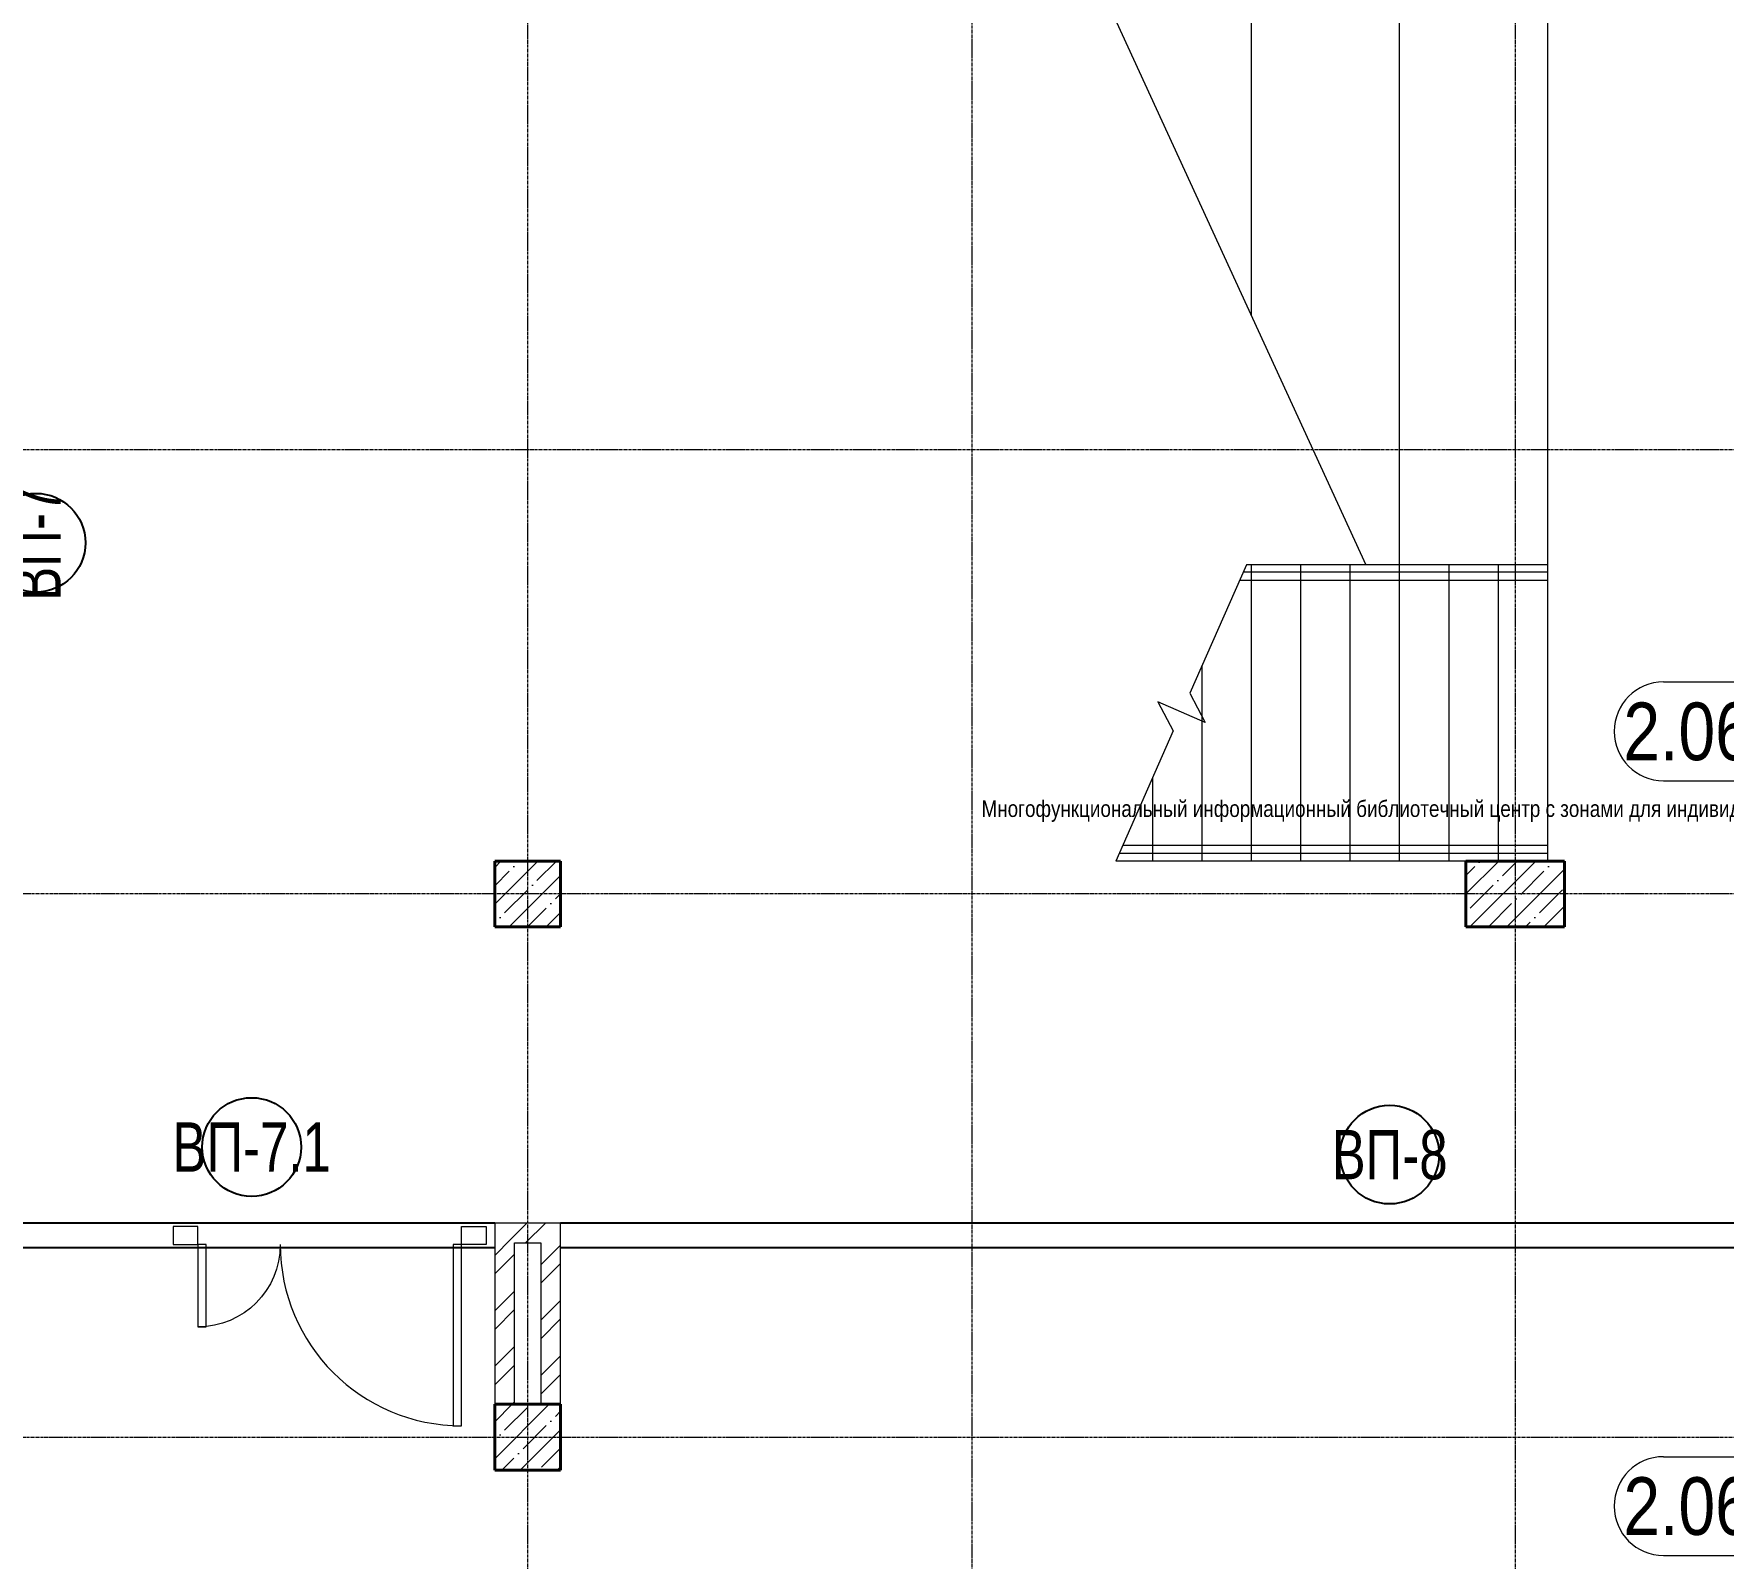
# Model space of a CAD drawing. Header units: millimetres. Extents: x -231292 to 573618, y -153144 to 564035.
# Drawn here: x 82383 to 92647, y 91395 to 100655 of the extents above; entities that cross this region are included whole.
import ezdxf
from ezdxf.enums import TextEntityAlignment as Align

# ---------------------------------------------------------------- set-up
doc = ezdxf.new("R2010")
doc.units = ezdxf.units.MM
doc.linetypes.add('CENTER2', pattern=[28.575, 19.05, -3.175, 3.175, -3.175])
doc.linetypes.add('HIDDEN2', pattern=[4.7625, 3.175, -1.5875])
doc.layers.get('0').update_dxf_attribs({"color": 250})
doc.layers.get('Defpoints').update_dxf_attribs({"color": 250})
for name, color, linetype, lineweight in [('АР_Area', 250, 'Continuous', 5), ('АР_Витраж марка', 250, 'Continuous', 9), ('АР_Двери_витраж', 250, 'Continuous', 9), ('АР_Колонны', 250, 'Continuous', 35), ('АР_Стены ЖБ', 250, 'Continuous', 35), ('АР_Стены кирпич', 250, 'Continuous', 20), ('АР_Ф_ЛК', 250, 'Continuous', 5), ('АР_Штриховка', 250, 'Continuous', 0), ('ЛК_Открытая', 250, 'Continuous', 5), ('РД_Оси_100', 250, 'Continuous', 0)]:
    doc.layers.add(name, color=color, linetype=linetype, lineweight=lineweight)
doc.layers.add('РД_Витраж_перегородка', color=250, linetype='Continuous')
doc.styles.add('Arial_09', font='ARIALN.TTF', dxfattribs={"width": 0.9})
doc.styles.add('style1', font='ARIALN.TTF')
pattern_1 = [(45, (8883.4, 13229.69), (-112.2532, 112.2532), []), (45, (8995.66, 13229.69), (-112.2532, 112.2532), [198.4375, -39.6875, 0, -39.6875])]
pattern_2 = [(45, (8883.4, 13229.69), (-168.3798, 168.3798), []), (45, (8995.66, 13229.69), (-168.3798, 168.3798), [])]

# ---------------------------------------------------------------- blocks, each defined once
blk = doc.blocks.new('СОШ_2200_АР_ОСИ_М100_28.05.24')
at = {"layer": 'РД_Оси_100', "linetype": 'CENTER2'}
for p, q in [((79200, -6155), (79200, 139938.679)), ((-5954.958, 84900), (119910, 84900)), ((119910, 82200), (-5954.958, 82200)), ((-5954.958, 78900), (119910, 78900))]:
    blk.add_line(p, q, dxfattribs=at)
for points in [[(76500, 139938.679), (76500, -6155)], [(82500, 139938.679), (82500, -6155)]]:
    blk.add_lwpolyline(points, dxfattribs=at)
blk = doc.blocks.new('ЛК_открытая 1 эт 1800')
at = {"layer": 'АР_Ф_ЛК', "color": 5}
for p, q in [((-900, 0), (-900, 2624)), ((-855, 0), (-855, 2604)), ((-805, 0), (-805, 2582)), ((-900, 2400), (-392, 2400)), ((-900, 2100), (289, 2100)), ((805, 0), (805, 1872)), ((855, 0), (855, 1850)), ((-900, 1800), (900, 1800)), ((900, 0), (900, 1831)), ((-900, 1500), (900, 1500)), ((-900, 1200), (900, 1200)), ((-900, 900), (900, 900)), ((-900, 600), (900, 600)), ((-900, 300), (900, 300)), ((-900, 0), (900, 0))]:
    blk.add_line(p, q, dxfattribs=at)
at = {"layer": 'АР_Ф_ЛК', "lineweight": 0}
blk.add_lwpolyline([(900, 1831), (119, 2175), (-58, 2082), (68, 2368), (-110, 2276), (-900, 2624)], dxfattribs=at)
at = {"layer": 'АР_Ф_ЛК'}
blk.add_lwpolyline([(0, 2071, 0, 150, 0), (0, 1604, 0, 0, 0), (0, 0, 0, 0, 0)], format="xyseb", dxfattribs=at)
blk = doc.blocks.new('MOK-МаркаПом_овал_ареал_5ц')
for p, q in [((-4.25, 3), (4.25, 3)), ((-4.25, -3), (4.25, -3))]:
    blk.add_line(p, q)
for centre, radius, start, end in [((-4.25, 0), 3, 90, 270), ((4.25, 0), 3, 270, 90), ((-3.75, 0), 3.5, 0, 0.001)]:
    blk.add_arc(centre, radius, start, end)
at = {"color": 0, "style": 'style1'}
blk.add_attdef('АР-ПОМЕЩЕНИЕ:НОМЕР', text='', height=3.5, dxfattribs=at).set_placement((0, 0), align=Align.MIDDLE)
at = {"layer": 'Defpoints', "color": 2, "style": 'style1'}
blk.add_attdef('АР-ПОМЕЩЕНИЕ:НАИМЕНОВАНИЕ', text='', height=1, dxfattribs=at).set_placement((-0.09, -4.81), align=Align.MIDDLE)
blk = doc.blocks.new('МаркаВитража1')
at = {"layer": 'Defpoints'}
blk.add_circle((0, 0), 3, dxfattribs=at)
at = {"color": 0, "linetype": 'ByBlock', "lineweight": -2, "style": 'Arial_09', "width": 0.9}
blk.add_attdef('АР-ОКНО:НАИМЕНОВАНИЕ', text='', height=3, dxfattribs=at).set_placement((0, 0), align=Align.MIDDLE)

msp = doc.modelspace()

# ---------------------------------------------------------------- hatches: boundary and pattern name
at = {"layer": 'АР_Штриховка', "linetype": 'Continuous', "lineweight": 5}
h = msp.add_hatch(dxfattribs=at)
h.set_pattern_fill('ANSI35', color=256, scale=25, style=0)
h.set_pattern_definition(pattern_1)
h.paths.add_polyline_path([(85183.403, 95229.686), (85583.403, 95229.686), (85583.403, 95629.686), (85183.403, 95629.686)], flags=0)
h = msp.add_hatch(dxfattribs=at)
h.set_pattern_fill('ANSI35', color=256, scale=25, style=0)
h.set_pattern_definition(pattern_1)
h.paths.add_polyline_path([(91083.403, 95229.686), (91683.403, 95229.686), (91683.403, 95629.686), (91083.403, 95629.686)], flags=0)
at = {"layer": 'АР_Штриховка', "linetype": 'Continuous', "lineweight": 0}
h = msp.add_hatch(dxfattribs=at)
h.set_pattern_fill('ANSI32', color=256, scale=25, style=0)
h.set_pattern_definition(pattern_2)
h.paths.add_polyline_path([(85183.403, 92329.686), (85303.403, 92329.686), (85303.403, 93309.686), (85183.403, 93429.686)], flags=0)
h = msp.add_hatch(dxfattribs=at)
h.set_pattern_fill('ANSI32', color=256, scale=25, style=0)
h.set_pattern_definition([(45, (8883.4, 13229.69), (-168.3798, 168.3798), []), (45, (8995.66, 13229.69), (-168.3798, 168.3798), [])])
h.paths.add_polyline_path([(85463.403, 93309.686), (85583.403, 93429.686), (85183.403, 93429.686), (85303.403, 93309.686)], flags=0)
h = msp.add_hatch(dxfattribs=at)
h.set_pattern_fill('ANSI32', color=256, scale=25, style=0)
h.set_pattern_definition(pattern_2)
h.paths.add_polyline_path([(85463.403, 92329.686), (85583.403, 92329.686), (85583.403, 93429.686), (85463.403, 93309.686)], flags=0)
at = {"layer": 'АР_Штриховка', "linetype": 'Continuous', "lineweight": 5}
h = msp.add_hatch(dxfattribs=at)
h.set_pattern_fill('ANSI35', color=256, scale=25, style=0)
h.set_pattern_definition(pattern_1)
h.paths.add_polyline_path([(85183.403, 91929.686), (85583.403, 91929.686), (85583.403, 92329.686), (85183.403, 92329.686)], flags=0)

# ---------------------------------------------------------------- linework, layer by layer
at = {"layer": 'АР_Двери_витраж', "linetype": 'Continuous', "lineweight": 9}
for points in [[(83380.903, 93409.686), (83230.903, 93409.686), (83230.903, 93299.686), (83380.903, 93299.686)], [(84980.903, 93409.686), (85130.903, 93409.686), (85130.903, 93299.686), (84980.903, 93299.686)], [(83380.903, 92799.686), (83430.903, 92799.686), (83430.903, 93299.686), (83380.903, 93299.686)], [(84980.903, 93299.686), (84930.903, 93299.686), (84930.903, 92199.686), (84980.903, 92199.686)]]:
    msp.add_lwpolyline(points, close=True, dxfattribs=at)
at = {"layer": 'АР_Двери_витраж', "linetype": 'Continuous', "lineweight": 9, "extrusion": (0, 0, -1)}
msp.add_arc((-83380.903, 93299.686), 500, 180, 270, dxfattribs=at)
at = {"layer": 'АР_Двери_витраж', "linetype": 'Continuous', "lineweight": 9}
msp.add_arc((84980.903, 93299.686), 1100, 180, 270, dxfattribs=at)
at = {"layer": 'АР_Колонны', "linetype": 'HIDDEN2', "lineweight": 25}
for p, q in [((85183.403, 95629.686), (85583.403, 95629.686)), ((85183.403, 95229.686), (85183.403, 95629.686)), ((85583.403, 95629.686), (85583.403, 95229.686)), ((91083.403, 95629.686), (91683.403, 95629.686)), ((91083.403, 95229.686), (91083.403, 95629.686)), ((91683.403, 95629.686), (91683.403, 95229.686)), ((85583.403, 95229.686), (85183.403, 95229.686)), ((91683.403, 95229.686), (91083.403, 95229.686)), ((85183.403, 92329.686), (85583.403, 92329.686)), ((85183.403, 91929.686), (85183.403, 92329.686)), ((85583.403, 92329.686), (85583.403, 91929.686)), ((85583.403, 91929.686), (85183.403, 91929.686))]:
    msp.add_line(p, q, dxfattribs=at)
at = {"layer": 'АР_Колонны', "linetype": 'Continuous', "lineweight": 35}
for p, q in [((85183.403, 95629.686), (85583.403, 95629.686)), ((85183.403, 95229.686), (85183.403, 95629.686)), ((85583.403, 95229.686), (85583.403, 95629.686)), ((91083.403, 95629.686), (91683.403, 95629.686)), ((91083.403, 95229.686), (91083.403, 95629.686)), ((91683.403, 95229.686), (91683.403, 95629.686)), ((85183.403, 95229.686), (85583.403, 95229.686)), ((91083.403, 95229.686), (91683.403, 95229.686)), ((85183.403, 92329.686), (85583.403, 92329.686)), ((85183.403, 91929.686), (85183.403, 92329.686)), ((85583.403, 91929.686), (85583.403, 92329.686)), ((85183.403, 91929.686), (85583.403, 91929.686))]:
    msp.add_line(p, q, dxfattribs=at)
at = {"layer": 'АР_Стены ЖБ', "linetype": 'Continuous', "lineweight": 40}
for p, q in [((85583.403, 95629.686), (85183.403, 95629.686)), ((85183.403, 95629.686), (85183.403, 95229.686)), ((85583.403, 95229.686), (85583.403, 95629.686)), ((91683.403, 95629.686), (91083.403, 95629.686)), ((91083.403, 95629.686), (91083.403, 95229.686)), ((91683.403, 95229.686), (91683.403, 95629.686)), ((85183.403, 95229.686), (85583.403, 95229.686)), ((91083.403, 95229.686), (91683.403, 95229.686)), ((85583.403, 92329.686), (85183.403, 92329.686)), ((85183.403, 92329.686), (85183.403, 91929.686)), ((85583.403, 91929.686), (85583.403, 92329.686)), ((85183.403, 91929.686), (85583.403, 91929.686))]:
    msp.add_line(p, q, dxfattribs=at)
at = {"layer": 'АР_Стены кирпич', "linetype": 'Continuous', "lineweight": 20}
for p, q in [((85183.403, 93429.686), (85183.403, 92329.686)), ((85583.403, 93429.686), (85183.403, 93429.686)), ((85583.403, 92329.686), (85583.403, 93429.686)), ((85303.403, 92329.686), (85303.403, 93309.686)), ((85303.403, 93309.686), (85463.403, 93309.686)), ((85463.403, 93309.686), (85463.403, 92329.686)), ((85183.403, 92329.686), (85303.403, 92329.686)), ((85463.403, 92329.686), (85583.403, 92329.686))]:
    msp.add_line(p, q, dxfattribs=at)
at = {"layer": 'ЛК_Открытая', "lineweight": 0}
for p, q in [((88545.187, 101629.686), (90475.377, 97429.686)), ((89780.903, 98940.829), (89780.903, 101629.686)), ((90680.903, 97429.686), (90680.903, 101629.686)), ((91580.903, 97429.686), (91580.903, 101629.686))]:
    msp.add_line(p, q, dxfattribs=at)
at = {"layer": 'РД_Витраж_перегородка', "linetype": 'Continuous', "lineweight": -3}
for p, q in [((85183.403, 93429.686), (81883.403, 93429.686)), ((97433.403, 93429.686), (85583.403, 93429.686)), ((85183.403, 93279.686), (81883.403, 93279.686)), ((97433.403, 93279.686), (85583.403, 93279.686))]:
    msp.add_line(p, q, dxfattribs=at)

# ---------------------------------------------------------------- block references
at = {"layer": 'АР_Area', "linetype": 'Continuous', "lineweight": 5, "xscale": 100, "yscale": 100, "zscale": 100}
for p, values in [((92709.26, 96417.419), {'АР-ПОМЕЩЕНИЕ:НОМЕР': '2.067.2', 'АР-ПОМЕЩЕНИЕ:НАИМЕНОВАНИЕ': 'Многофункциональный информационный библиотечный центр с зонами для индивидуальных и групповых занятий, медиатеки, хранения (закрытый фонд) и выдачи книг'}), ((92709.26, 91711.46), {'АР-ПОМЕЩЕНИЕ:НОМЕР': '2.067.1', 'АР-ПОМЕЩЕНИЕ:НАИМЕНОВАНИЕ': 'Многофункциональный информационный библиотечный центр с зонами для индивидуальных и групповых занятий, медиатеки, хранения (закрытый фонд) и выдачи книг'})]:
    msp.add_blockref('MOK-МаркаПом_овал_ареал_5ц', p, dxfattribs=at).add_auto_attribs(values)
at = {"layer": 'АР_Витраж марка', "linetype": 'Continuous', "lineweight": 9, "xscale": 100, "yscale": 100, "zscale": 100, "rotation": 90}
msp.add_blockref('МаркаВитража1', (82396.754, 97562.804), dxfattribs=at).add_auto_attribs({'АР-ОКНО:НАИМЕНОВАНИЕ': 'ВП-7'})
at = {"layer": 'АР_Витраж марка', "linetype": 'Continuous', "lineweight": 9, "xscale": 100, "yscale": 100, "zscale": 100}
for p, values in [((83706.923, 93892.279), {'АР-ОКНО:НАИМЕНОВАНИЕ': 'ВП-7.1'}), ((90620.319, 93846.496), {'АР-ОКНО:НАИМЕНОВАНИЕ': 'ВП-8'})]:
    msp.add_blockref('МаркаВитража1', p, dxfattribs=at).add_auto_attribs(values)
at = {"layer": 'ЛК_Открытая', "rotation": 89.99999999999999}
msp.add_blockref('ЛК_открытая 1 эт 1800', (91580.903, 96529.686), dxfattribs=at)
at = {"layer": 'РД_Оси_100'}
msp.add_blockref('СОШ_2200_АР_ОСИ_М100_28.05.24', (8883.403, 13229.686), dxfattribs=at)

doc.saveas('drawing.dxf')
